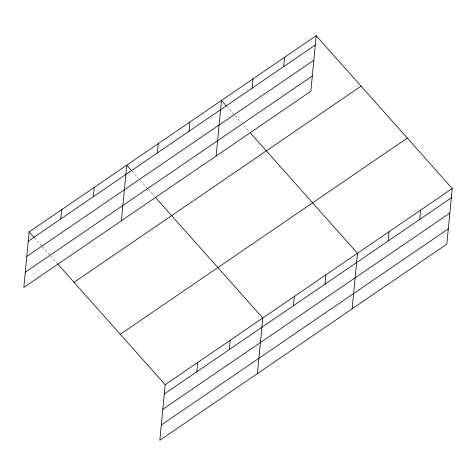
<?xml version="1.0" encoding="UTF-8"?>
<svg xmlns="http://www.w3.org/2000/svg" width="476" height="476" viewBox="0 0 476 476"><rect width="100%" height="100%" fill="white"/><g stroke="black" fill="none" stroke-linecap="round" stroke-linejoin="round"><path stroke-width="0.36" stroke-dasharray="2.38 1.78" d="M226.826 106.475L234.632 115.246M235.12 115.793L241.463 122.915M243.902 125.658L249.269 131.691M132.108 171.217L138.451 178.339M140.402 180.535L147.721 188.758M148.209 189.305L154.551 196.433M34.522 237.917L41.84 246.14M42.328 246.693L50.135 255.463M50.623 256.011L56.965 263.133"/><path stroke-width="0.71" d="M29.155 231.889L23.8 287.474L310.828 91.285L316.177 35.7L29.155 231.889L34.034 237.369M60.785 218.942L61.684 209.654M93.32 196.707L94.212 187.419M121.386 220.769L126.741 165.184L131.62 170.67M157.419 152.891L158.312 143.603M188.99 131.311L189.888 122.023M57.453 263.686L165.172 384.715L159.823 440.3L446.845 244.111L452.2 188.526L316.177 35.7M216.11 156.027L221.459 100.442L226.338 105.922M196.808 371.768L197.707 362.48M252.137 88.149L253.03 78.861M229.337 349.533L230.235 340.245M283.708 66.569L284.606 57.281M257.409 373.595L262.764 318.01L155.527 197.528M293.442 305.717L294.335 296.429M325.013 284.136L325.911 274.848M352.127 308.853L357.482 253.268L250.245 132.786M388.16 240.975L389.053 231.687M419.731 219.394L420.629 210.106M28.257 241.177L315.285 44.988M26.787 256.457L313.815 60.268M25.27 272.195L312.298 76.005M74.042 282.322L361.064 86.132M120.285 334.283L407.313 138.094M165.172 384.715L452.2 188.526M164.28 394.003L451.308 197.814M162.81 409.277L449.832 213.087M161.293 425.02L448.321 228.831"/></g></svg>
